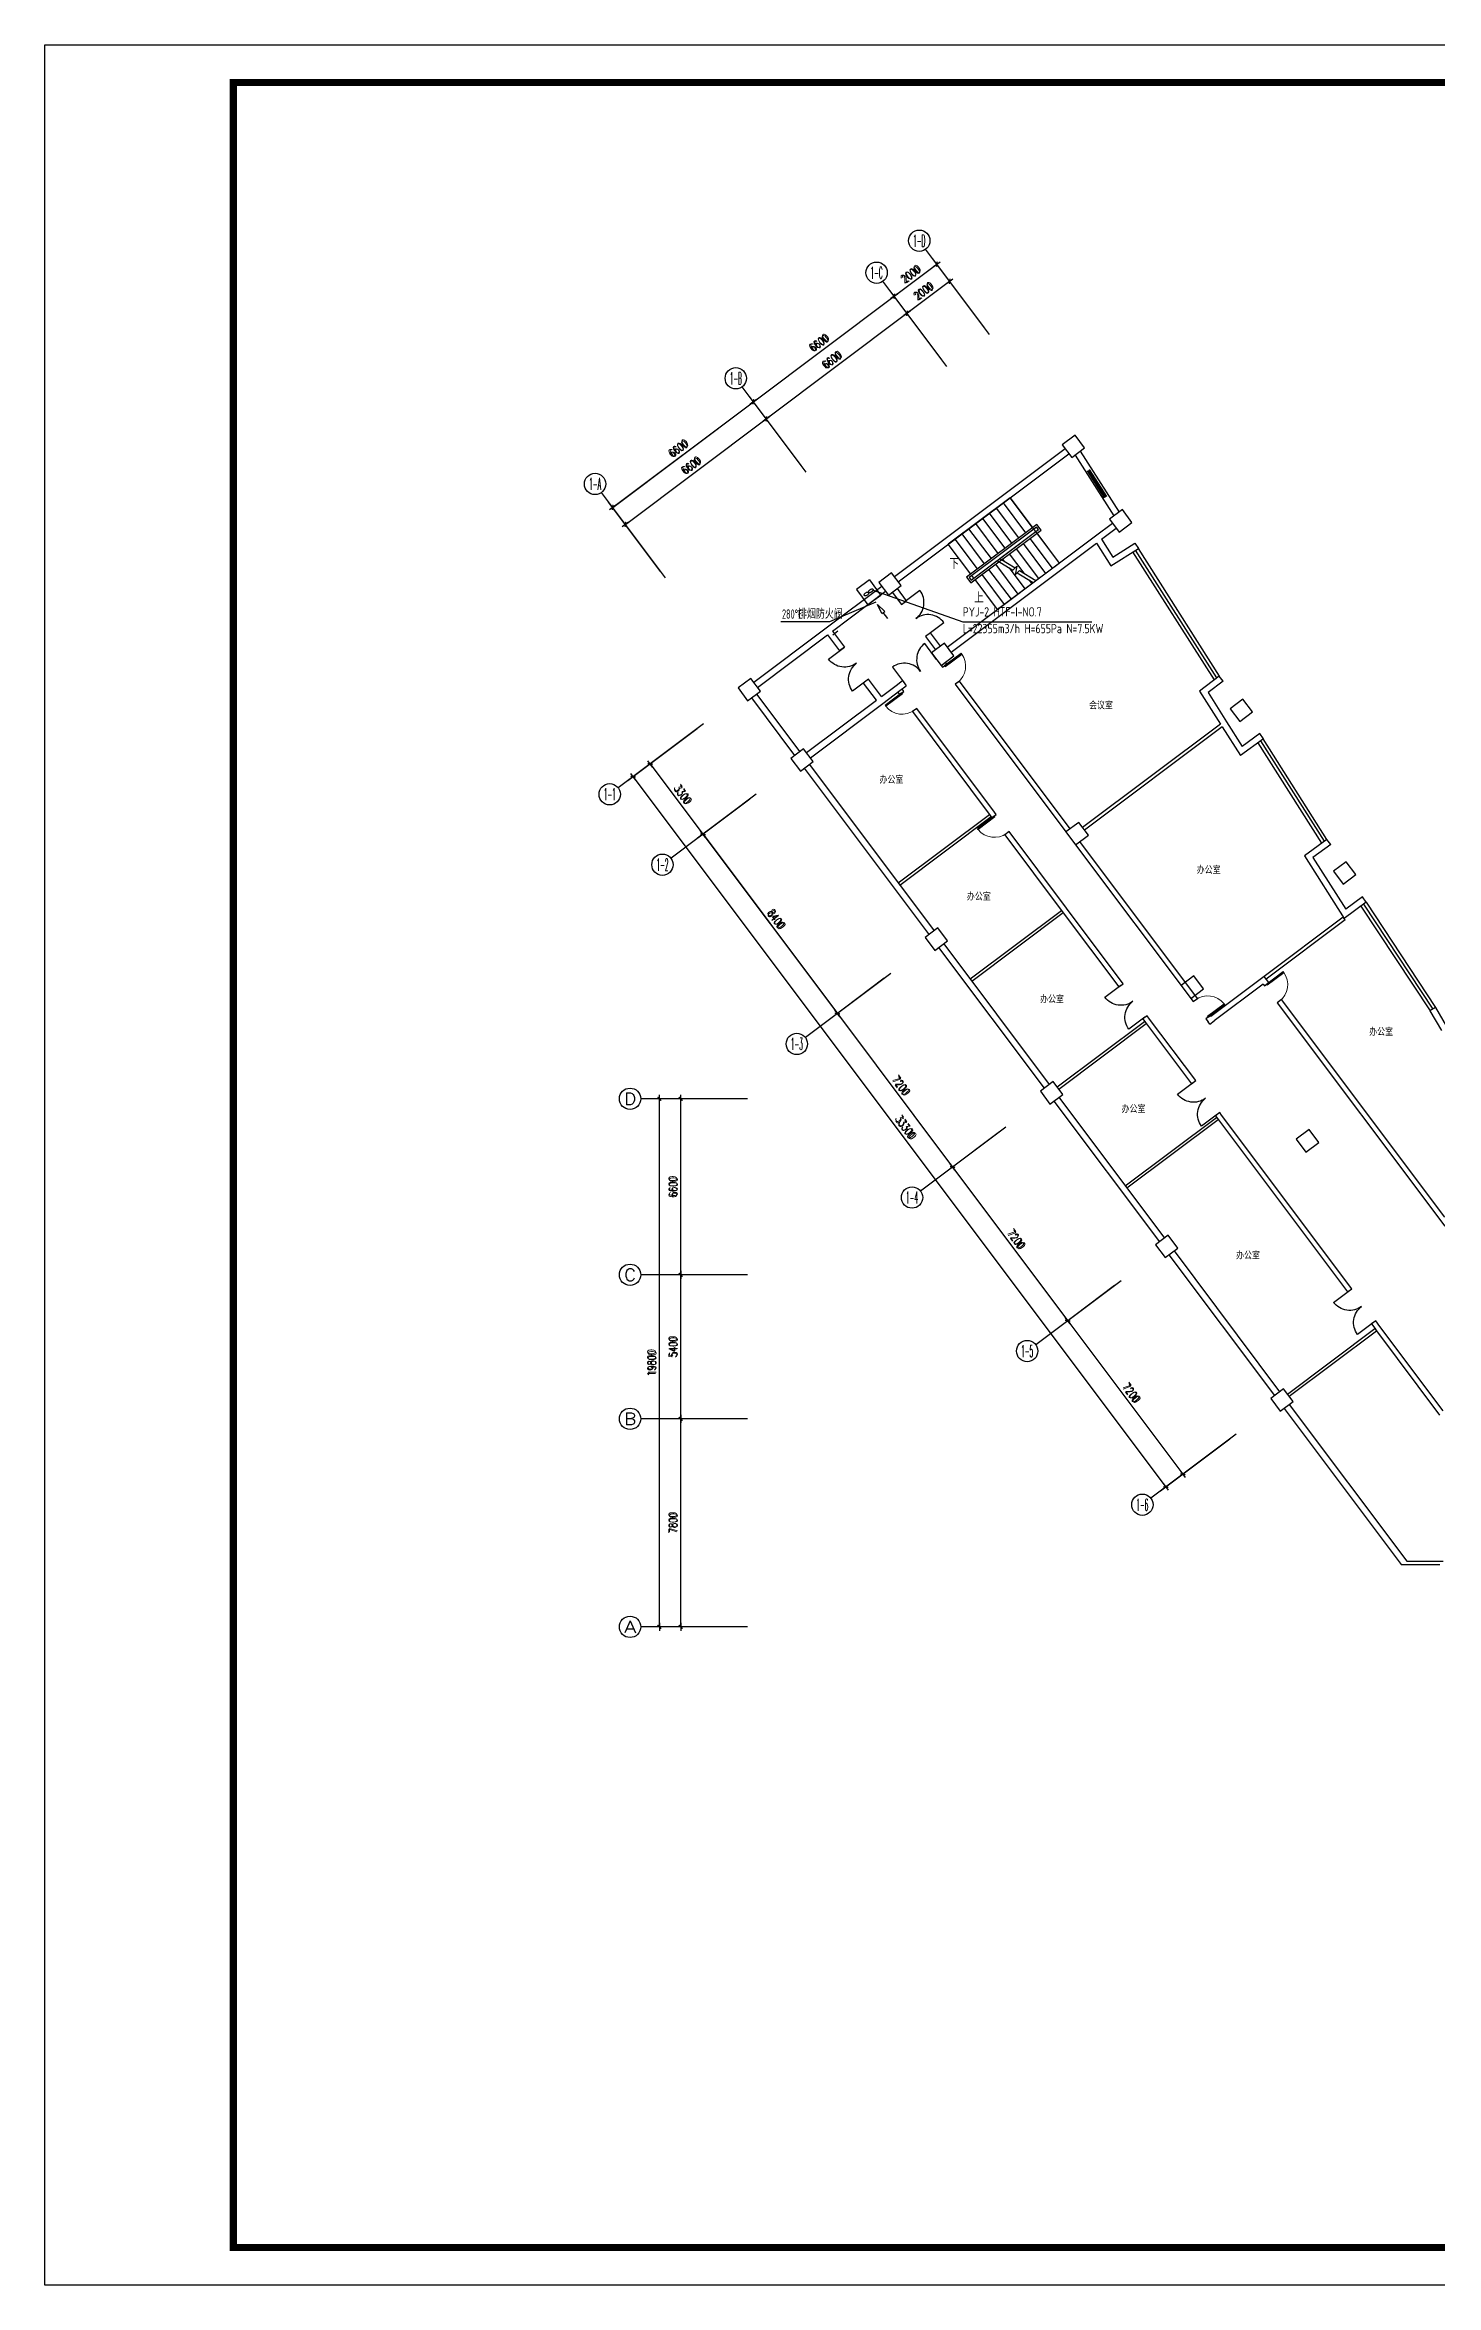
# Model space of a CAD drawing. Extents: x -149393 to 1177518, y -366685 to 296590.
# Drawn here: x 232648 to 284842, y -366143 to -282135 of the extents above; entities that cross this region are included whole.
import ezdxf
from ezdxf.enums import TextEntityAlignment as Align

# ---------------------------------------------------------------- set-up
doc = ezdxf.new("R2010")
doc.units = 0
doc.header["$LTSCALE"] = 1000
doc.header["$MEASUREMENT"] = 0
doc.layers.get('0').update_dxf_attribs({"linetype": 'CONTINUOUS'})
doc.layers.get('Defpoints').update_dxf_attribs({"linetype": 'CONTINUOUS'})
for name, color, linetype in [('AXIS', 3, 'CONTINUOUS'), ('AXIS_TEXT', 7, 'CONTINUOUS'), ('COLUMN', 9, 'CONTINUOUS'), ('PUB_TEXT', 7, 'CONTINUOUS'), ('PUB_TITLE', 253, 'CONTINUOUS'), ('STAIR', 2, 'CONTINUOUS'), ('TEL_SYMB', 3, 'CONTINUOUS'), ('TEL_TEXT', 7, 'CONTINUOUS'), ('TH_TEXT', 7, 'CONTINUOUS'), ('WALL', 9, 'CONTINUOUS'), ('WALL-MOVE', 6, 'CONTINUOUS'), ('WINDOW', 4, 'CONTINUOUS'), ('通风', 3, 'CONTINUOUS')]:
    doc.layers.add(name, color=color, linetype=linetype)
doc.styles.add('_TCH_AXIS', font='COMPLEX', dxfattribs={"bigfont": 'GBCBIG'})
doc.styles.add('_TCH_DIM', font='SIMPLEX', dxfattribs={"bigfont": 'GBCBIG'})
doc.styles.add('_TCH_DIM_T3', font='SIMPLEX', dxfattribs={"width": 0.705882, "bigfont": 'GBCBIG'})
doc.styles.add('_TEL_DIM', font='', dxfattribs={"width": 0.8, "height": 3.5})
doc.styles.add('COMPLEX', font='COMPLEX')
doc.styles.add('DIM_FONT', font='SIMPLEX.shx', dxfattribs={"width": 0.8})
doc.styles.get("Standard").update_dxf_attribs({"font": 'gbenor.shx', "bigfont": 'gbcbig.shx'})
doc.styles.add('样式 1', font='TSSDENG', dxfattribs={"width": 0.8, "height": 3000, "bigfont": 'TSSDCHN'})
doc.styles.get('_TEL_DIM').set_extended_font_data('SimSun')
doc.dimstyles.new('_TCH_ARCH&&100', dxfattribs={"dimtxt": 297.5, "dimasz": 100, "dimexe": 250, "dimexo": 300, "dimgap": 126.25, "dimtad": 1, "dimdec": 0, "dimzin": 0, "dimdsep": 46, "dimtxsty": '_TCH_DIM_T3', "dimblk": 'ARCHTICK', "dimcen": 0.09, "dimclrt": 7, "dimazin": 2, "dimtfac": 1, "dimtdec": 0, "dimtix": 1, "dimtmove": 2, "dimatfit": 3, "dimfxl": 1, "dimtolj": 1, "dimtzin": 0, "dimarcsym": 0})
doc.dimstyles.new('DIMN', dxfattribs={"dimtxt": 300, "dimasz": 1, "dimexe": 250, "dimexo": 300, "dimgap": 150, "dimtad": 1, "dimdec": 0, "dimdsep": 46, "dimtxsty": 'DIM_FONT', "dimblk": '_DIMX', "dimcen": 2.5, "dimclrt": 7, "dimadec": 0, "dimazin": 0, "dimtfac": 1, "dimtdec": 0, "dimtix": 1, "dimtmove": 2, "dimatfit": 3, "dimldrblk": '_DIMX', "dimfxl": 1, "dimtolj": 1, "dimarcsym": 0})

# ---------------------------------------------------------------- blocks, each defined once
blk = doc.blocks.new('_DIMX')
blk.add_line((-150, 0), (150, 0))
at = {"const_width": 50}
blk.add_lwpolyline([(-70, -70), (70, 70)], dxfattribs=at)
blk = doc.blocks.new('_ArchTick')
at = {"color": 0, "linetype": 'ByBlock', "const_width": 0.4}
blk.add_lwpolyline([(-0.5, -0.5), (0.5, 0.5)], dxfattribs=at)
blk = doc.blocks.new('*D743')
at = {"layer": 'AXIS', "color": 0, "lineweight": -2, "transparency": 16777216}
for p, q in [((264989, -292201), (266589, -291001)), ((267909, -292761), (266439, -290801)), ((266309, -293961), (264839, -292001))]:
    blk.add_line(p, q, dxfattribs=at)
at = {"layer": 'Defpoints', "color": 0, "transparency": 16777216}
for p in [(266589, -291001), (268089, -293001), (266489, -294201)]:
    blk.add_point(p, dxfattribs=at)
at = {"layer": 'AXIS', "color": 0, "lineweight": -2, "transparency": 16777216, "xscale": 100, "yscale": 100, "zscale": 100}
for p, rotation in [((266589, -291001), 36.87000000000068), ((264989, -292201), 216.8700000000007)]:
    blk.add_blockref('_ArchTick', p, dxfattribs=dict(at, rotation=rotation))
at = {"layer": 'AXIS', "color": 7, "transparency": 16777216, "insert": (265624, -291381), "char_height": 297.5, "attachment_point": 5, "rotation": 36.87, "style": '_TCH_DIM_T3'}
blk.add_mtext('\\A1;2000', dxfattribs=at)
blk = doc.blocks.new('*D744')
at = {"layer": 'AXIS', "color": 0, "lineweight": -2, "transparency": 16777216}
for p, q in [((264509, -291561), (266109, -290361)), ((267909, -292761), (265959, -290161)), ((266309, -293961), (264359, -291361))]:
    blk.add_line(p, q, dxfattribs=at)
at = {"layer": 'Defpoints', "color": 0, "transparency": 16777216}
for p in [(266109, -290361), (268089, -293001), (266489, -294201)]:
    blk.add_point(p, dxfattribs=at)
at = {"layer": 'AXIS', "color": 0, "lineweight": -2, "transparency": 16777216, "xscale": 100, "yscale": 100, "zscale": 100}
for p, rotation in [((266109, -290361), 36.87000000000068), ((264509, -291561), 216.8700000000007)]:
    blk.add_blockref('_ArchTick', p, dxfattribs=dict(at, rotation=rotation))
at = {"layer": 'AXIS', "color": 7, "transparency": 16777216, "insert": (265144, -290741), "char_height": 297.5, "attachment_point": 5, "rotation": 36.87, "style": '_TCH_DIM_T3'}
blk.add_mtext('\\A1;2000', dxfattribs=at)
blk = doc.blocks.new('*D745')
at = {"layer": 'AXIS', "color": 0, "lineweight": -2, "transparency": 16777216}
for p, q in [((259709, -296161), (264989, -292201)), ((266309, -293961), (264839, -292001)), ((261029, -297921), (259559, -295961))]:
    blk.add_line(p, q, dxfattribs=at)
at = {"layer": 'Defpoints', "color": 0, "transparency": 16777216}
for p in [(264989, -292201), (266489, -294201), (261209, -298161)]:
    blk.add_point(p, dxfattribs=at)
at = {"layer": 'AXIS', "color": 0, "lineweight": -2, "transparency": 16777216, "xscale": 100, "yscale": 100, "zscale": 100}
for p, rotation in [((264989, -292201), 36.86999999999998), ((259709, -296161), 216.87)]:
    blk.add_blockref('_ArchTick', p, dxfattribs=dict(at, rotation=rotation))
at = {"layer": 'AXIS', "color": 7, "transparency": 16777216, "insert": (262184, -293961), "char_height": 297.5, "attachment_point": 5, "rotation": 36.87, "style": '_TCH_DIM_T3'}
blk.add_mtext('\\A1;6600', dxfattribs=at)
blk = doc.blocks.new('*D746')
at = {"layer": 'AXIS', "color": 0, "lineweight": -2, "transparency": 16777216}
for p, q in [((266309, -293961), (264359, -291361)), ((259229, -295521), (264509, -291561)), ((261029, -297921), (259079, -295321))]:
    blk.add_line(p, q, dxfattribs=at)
at = {"layer": 'Defpoints', "color": 0, "transparency": 16777216}
for p in [(264509, -291561), (266489, -294201), (261209, -298161)]:
    blk.add_point(p, dxfattribs=at)
at = {"layer": 'AXIS', "color": 0, "lineweight": -2, "transparency": 16777216, "xscale": 100, "yscale": 100, "zscale": 100}
for p, rotation in [((264509, -291561), 36.86999999999998), ((259229, -295521), 216.87)]:
    blk.add_blockref('_ArchTick', p, dxfattribs=dict(at, rotation=rotation))
at = {"layer": 'AXIS', "color": 7, "transparency": 16777216, "insert": (261704, -293321), "char_height": 297.5, "attachment_point": 5, "rotation": 36.87, "style": '_TCH_DIM_T3'}
blk.add_mtext('\\A1;6600', dxfattribs=at)
blk = doc.blocks.new('*D747')
at = {"layer": 'AXIS', "color": 0, "lineweight": -2, "transparency": 16777216}
for p, q in [((254429, -300121), (259709, -296161)), ((261029, -297921), (259559, -295961)), ((255749, -301881), (254279, -299921))]:
    blk.add_line(p, q, dxfattribs=at)
at = {"layer": 'Defpoints', "color": 0, "transparency": 16777216}
for p in [(259709, -296161), (261209, -298161), (255929, -302121)]:
    blk.add_point(p, dxfattribs=at)
at = {"layer": 'AXIS', "color": 0, "lineweight": -2, "transparency": 16777216, "xscale": 100, "yscale": 100, "zscale": 100}
for p, rotation in [((259709, -296161), 36.86999999999998), ((254429, -300121), 216.87)]:
    blk.add_blockref('_ArchTick', p, dxfattribs=dict(at, rotation=rotation))
at = {"layer": 'AXIS', "color": 7, "transparency": 16777216, "insert": (256904, -297921), "char_height": 297.5, "attachment_point": 5, "rotation": 36.87, "style": '_TCH_DIM_T3'}
blk.add_mtext('\\A1;6600', dxfattribs=at)
blk = doc.blocks.new('*D748')
at = {"layer": 'AXIS', "color": 0, "lineweight": -2, "transparency": 16777216}
for p, q in [((253949, -299481), (259229, -295521)), ((261029, -297921), (259079, -295321)), ((255749, -301881), (253799, -299281))]:
    blk.add_line(p, q, dxfattribs=at)
at = {"layer": 'Defpoints', "color": 0, "transparency": 16777216}
for p in [(259229, -295521), (261209, -298161), (255929, -302121)]:
    blk.add_point(p, dxfattribs=at)
at = {"layer": 'AXIS', "color": 0, "lineweight": -2, "transparency": 16777216, "xscale": 100, "yscale": 100, "zscale": 100}
for p, rotation in [((259229, -295521), 36.86999999999998), ((253949, -299481), 216.87)]:
    blk.add_blockref('_ArchTick', p, dxfattribs=dict(at, rotation=rotation))
at = {"layer": 'AXIS', "color": 7, "transparency": 16777216, "insert": (256424, -297281), "char_height": 297.5, "attachment_point": 5, "rotation": 36.87, "style": '_TCH_DIM_T3'}
blk.add_mtext('\\A1;6600', dxfattribs=at)
blk = doc.blocks.new('*D759')
at = {"layer": 'AXIS', "color": 0, "lineweight": -2, "transparency": 16777216}
for p, q in [((264138, -317138), (262178, -318608)), ((262378, -318458), (266698, -324218)), ((268458, -322898), (266498, -324368))]:
    blk.add_line(p, q, dxfattribs=at)
at = {"layer": 'Defpoints', "color": 0, "transparency": 16777216}
for p in [(264378, -316958), (268698, -322718), (266698, -324218)]:
    blk.add_point(p, dxfattribs=at)
at = {"layer": 'AXIS', "color": 0, "lineweight": -2, "transparency": 16777216, "xscale": 100, "yscale": 100, "zscale": 100}
for p, rotation in [((262378, -318458), 126.8700000000012), ((266698, -324218), 306.8700000000013)]:
    blk.add_blockref('_ArchTick', p, dxfattribs=dict(at, rotation=rotation))
at = {"layer": 'AXIS', "color": 7, "transparency": 16777216, "insert": (264758, -321173), "char_height": 297.5, "attachment_point": 5, "rotation": 306.87, "style": '_TCH_DIM_T3'}
blk.add_mtext('\\A1;7200', dxfattribs=at)
blk = doc.blocks.new('*D760')
at = {"layer": 'AXIS', "color": 0, "lineweight": -2, "transparency": 16777216}
for p, q in [((272778, -328658), (270818, -330128)), ((271018, -329978), (275338, -335738)), ((277098, -334418), (275138, -335888))]:
    blk.add_line(p, q, dxfattribs=at)
at = {"layer": 'Defpoints', "color": 0, "transparency": 16777216}
for p in [(273018, -328478), (277338, -334238), (275338, -335738)]:
    blk.add_point(p, dxfattribs=at)
at = {"layer": 'AXIS', "color": 0, "lineweight": -2, "transparency": 16777216, "xscale": 100, "yscale": 100, "zscale": 100}
for p, rotation in [((271018, -329978), 126.8700000000012), ((275338, -335738), 306.8700000000013)]:
    blk.add_blockref('_ArchTick', p, dxfattribs=dict(at, rotation=rotation))
at = {"layer": 'AXIS', "color": 7, "transparency": 16777216, "insert": (273398, -332693), "char_height": 297.5, "attachment_point": 5, "rotation": 306.87, "style": '_TCH_DIM_T3'}
blk.add_mtext('\\A1;7200', dxfattribs=at)
blk = doc.blocks.new('*D761')
at = {"layer": 'AXIS', "color": 0, "lineweight": -2, "transparency": 16777216}
for p, q in [((257118, -307778), (254518, -309728)), ((254718, -309578), (274698, -336218)), ((277098, -334418), (274498, -336368))]:
    blk.add_line(p, q, dxfattribs=at)
at = {"layer": 'Defpoints', "color": 0, "transparency": 16777216}
for p in [(257358, -307598), (277338, -334238), (274698, -336218)]:
    blk.add_point(p, dxfattribs=at)
at = {"layer": 'AXIS', "color": 0, "lineweight": -2, "transparency": 16777216, "xscale": 100, "yscale": 100, "zscale": 100}
for p, rotation in [((254718, -309578), 126.8700000000008), ((274698, -336218), 306.8700000000008)]:
    blk.add_blockref('_ArchTick', p, dxfattribs=dict(at, rotation=rotation))
at = {"layer": 'AXIS', "color": 7, "transparency": 16777216, "insert": (264928, -322733), "char_height": 297.5, "attachment_point": 5, "rotation": 306.87, "style": '_TCH_DIM_T3'}
blk.add_mtext('\\A1;33300', dxfattribs=at)
blk = doc.blocks.new('*D762')
at = {"layer": 'AXIS', "color": 0, "lineweight": -2, "transparency": 16777216}
for p, q in [((268458, -322898), (266498, -324368)), ((266698, -324218), (271018, -329978)), ((272778, -328658), (270818, -330128))]:
    blk.add_line(p, q, dxfattribs=at)
at = {"layer": 'Defpoints', "color": 0, "transparency": 16777216}
for p in [(268698, -322718), (273018, -328478), (271018, -329978)]:
    blk.add_point(p, dxfattribs=at)
at = {"layer": 'AXIS', "color": 0, "lineweight": -2, "transparency": 16777216, "xscale": 100, "yscale": 100, "zscale": 100}
for p, rotation in [((266698, -324218), 126.8700000000005), ((271018, -329978), 306.8700000000005)]:
    blk.add_blockref('_ArchTick', p, dxfattribs=dict(at, rotation=rotation))
at = {"layer": 'AXIS', "color": 7, "transparency": 16777216, "insert": (269078, -326933), "char_height": 297.5, "attachment_point": 5, "rotation": 306.87, "style": '_TCH_DIM_T3'}
blk.add_mtext('\\A1;7200', dxfattribs=at)
blk = doc.blocks.new('*D763')
at = {"layer": 'AXIS', "color": 0, "lineweight": -2, "transparency": 16777216}
for p, q in [((259098, -310418), (257138, -311888)), ((257338, -311738), (262378, -318458)), ((264138, -317138), (262178, -318608))]:
    blk.add_line(p, q, dxfattribs=at)
at = {"layer": 'Defpoints', "color": 0, "transparency": 16777216}
for p in [(259338, -310238), (264378, -316958), (262378, -318458)]:
    blk.add_point(p, dxfattribs=at)
at = {"layer": 'AXIS', "color": 0, "lineweight": -2, "transparency": 16777216, "xscale": 100, "yscale": 100, "zscale": 100}
for p, rotation in [((257338, -311738), 126.8700000000008), ((262378, -318458), 306.8700000000008)]:
    blk.add_blockref('_ArchTick', p, dxfattribs=dict(at, rotation=rotation))
at = {"layer": 'AXIS', "color": 7, "transparency": 16777216, "insert": (260078, -314933), "char_height": 297.5, "attachment_point": 5, "rotation": 306.87, "style": '_TCH_DIM_T3'}
blk.add_mtext('\\A1;8400', dxfattribs=at)
blk = doc.blocks.new('*D764')
at = {"layer": 'AXIS', "color": 0, "lineweight": -2, "transparency": 16777216}
for p, q in [((257118, -307778), (255158, -309248)), ((255358, -309098), (257338, -311738)), ((259098, -310418), (257138, -311888))]:
    blk.add_line(p, q, dxfattribs=at)
at = {"layer": 'Defpoints', "color": 0, "transparency": 16777216}
for p in [(257358, -307598), (259338, -310238), (257338, -311738)]:
    blk.add_point(p, dxfattribs=at)
at = {"layer": 'AXIS', "color": 0, "lineweight": -2, "transparency": 16777216, "xscale": 100, "yscale": 100, "zscale": 100}
for p, rotation in [((255358, -309098), 126.8700000000016), ((257338, -311738), 306.8700000000015)]:
    blk.add_blockref('_ArchTick', p, dxfattribs=dict(at, rotation=rotation))
at = {"layer": 'AXIS', "color": 7, "transparency": 16777216, "insert": (256568, -310253), "char_height": 297.5, "attachment_point": 5, "rotation": 306.87, "style": '_TCH_DIM_T3'}
blk.add_mtext('\\A1;3300', dxfattribs=at)
blk = doc.blocks.new('*D770')
at = {"layer": 'AXIS', "color": 0, "lineweight": -2, "transparency": 16777216}
for p, q in [((258704, -333657), (256254, -333657)), ((256504, -341457), (256504, -333657)), ((258704, -341457), (256254, -341457))]:
    blk.add_line(p, q, dxfattribs=at)
at = {"layer": 'Defpoints', "color": 0, "transparency": 16777216}
for p in [(256504, -333657), (259004, -333657), (259004, -341457)]:
    blk.add_point(p, dxfattribs=at)
at = {"layer": 'AXIS', "color": 0, "lineweight": -2, "transparency": 16777216, "xscale": 100, "yscale": 100, "zscale": 100}
for p, rotation in [((256504, -333657), 90), ((256504, -341457), 270)]:
    blk.add_blockref('_ArchTick', p, dxfattribs=dict(at, rotation=rotation))
at = {"layer": 'AXIS', "color": 7, "transparency": 16777216, "insert": (256229, -337557), "char_height": 297.5, "attachment_point": 5, "rotation": 90, "style": '_TCH_DIM_T3'}
blk.add_mtext('\\A1;7800', dxfattribs=at)
blk = doc.blocks.new('*D771')
at = {"layer": 'AXIS', "color": 0, "lineweight": -2, "transparency": 16777216}
for p, q in [((258404, -321657), (255454, -321657)), ((255704, -341457), (255704, -321657)), ((258404, -341457), (255454, -341457))]:
    blk.add_line(p, q, dxfattribs=at)
at = {"layer": 'Defpoints', "color": 0, "transparency": 16777216}
for p in [(255704, -321657), (258704, -321657), (258704, -341457)]:
    blk.add_point(p, dxfattribs=at)
at = {"layer": 'AXIS', "color": 0, "lineweight": -2, "transparency": 16777216, "xscale": 100, "yscale": 100, "zscale": 100}
for p, rotation in [((255704, -321657), 90), ((255704, -341457), 270)]:
    blk.add_blockref('_ArchTick', p, dxfattribs=dict(at, rotation=rotation))
at = {"layer": 'AXIS', "color": 7, "transparency": 16777216, "insert": (255429, -331557), "char_height": 297.5, "attachment_point": 5, "rotation": 90, "style": '_TCH_DIM_T3'}
blk.add_mtext('\\A1;19800', dxfattribs=at)
blk = doc.blocks.new('*D772')
at = {"layer": 'AXIS', "color": 0, "lineweight": -2, "transparency": 16777216}
for p, q in [((258704, -328257), (256254, -328257)), ((256504, -333657), (256504, -328257)), ((258704, -333657), (256254, -333657))]:
    blk.add_line(p, q, dxfattribs=at)
at = {"layer": 'Defpoints', "color": 0, "transparency": 16777216}
for p in [(256504, -328257), (259004, -328257), (259004, -333657)]:
    blk.add_point(p, dxfattribs=at)
at = {"layer": 'AXIS', "color": 0, "lineweight": -2, "transparency": 16777216, "xscale": 100, "yscale": 100, "zscale": 100}
for p, rotation in [((256504, -328257), 90), ((256504, -333657), 270)]:
    blk.add_blockref('_ArchTick', p, dxfattribs=dict(at, rotation=rotation))
at = {"layer": 'AXIS', "color": 7, "transparency": 16777216, "insert": (256229, -330957), "char_height": 297.5, "attachment_point": 5, "rotation": 90, "style": '_TCH_DIM_T3'}
blk.add_mtext('\\A1;5400', dxfattribs=at)
blk = doc.blocks.new('*D773')
at = {"layer": 'AXIS', "color": 0, "lineweight": -2, "transparency": 16777216}
for p, q in [((258704, -321657), (256254, -321657)), ((256504, -328257), (256504, -321657)), ((258704, -328257), (256254, -328257))]:
    blk.add_line(p, q, dxfattribs=at)
at = {"layer": 'Defpoints', "color": 0, "transparency": 16777216}
for p in [(256504, -321657), (259004, -321657), (259004, -328257)]:
    blk.add_point(p, dxfattribs=at)
at = {"layer": 'AXIS', "color": 0, "lineweight": -2, "transparency": 16777216, "xscale": 100, "yscale": 100, "zscale": 100}
for p, rotation in [((256504, -321657), 90), ((256504, -328257), 270)]:
    blk.add_blockref('_ArchTick', p, dxfattribs=dict(at, rotation=rotation))
at = {"layer": 'AXIS', "color": 7, "transparency": 16777216, "insert": (256229, -324957), "char_height": 297.5, "attachment_point": 5, "rotation": 90, "style": '_TCH_DIM_T3'}
blk.add_mtext('\\A1;6600', dxfattribs=at)
blk = doc.blocks.new('_FZHK')
blk.add_lwpolyline([(-0.5, -0.5), (0.5, -0.5), (0.5, 0.5), (-0.5, 0.5)], close=True)
blk = doc.blocks.new('_AXISO')
blk.add_circle((0, 0), 0.5)
at = {"layer": 'AXIS_TEXT', "style": 'COMPLEX', "width": 1.041667}
blk.add_attdef('A', text='', height=0.56, dxfattribs=at).set_placement((-0.25, -0.28), (0.25, -0.28), align=Align.FIT)
blk = doc.blocks.new('$TCHSYS$WIN2D')
for p, q in [((-0.5, 0.5), (0.5, 0.5)), ((0.5, 0.167), (-0.5, 0.167)), ((0.5, -0.167), (-0.5, -0.167)), ((-0.5, -0.5), (0.5, -0.5))]:
    blk.add_line(p, q)
blk = doc.blocks.new('$DorLib2D$00000001')
for p, q in [((0.45, 0.975), (0.5, 0.975)), ((0.45, 0), (0.45, 0.975)), ((0.5, 0), (0.45, 0)), ((0.5, 0), (0.5, 0.975))]:
    blk.add_line(p, q)
at = {"lineweight": 13}
blk.add_arc((0.475, 0), 0.975, 91.46928, 180, dxfattribs=at)

msp = doc.modelspace()

# ---------------------------------------------------------------- linework, layer by layer
at = {"color": 59}
for p, q in [((276520.6, -305949.3), (273466.3, -301149.1)), ((276616.9, -305877.1), (273567.5, -301084.7)), ((276713.2, -305804.9), (273668.8, -301020.3)), ((280555, -312065.3), (278161.5, -308304.4)), ((280652, -311994), (278258.4, -308233.2)), ((280742, -311927.9), (278355.3, -308162)), ((282018.8, -314427.4), (284609, -318357.3)), ((282115.4, -314355.8), (284712.4, -318296.2)), ((282217.3, -314280.3), (284810.8, -318238.1))]:
    msp.add_line(p, q, dxfattribs=at)
for p, q in [((264153.5, -303378.7), (263883.4, -303118.6)), ((264052.2, -303453.4), (263883.4, -303118.6)), ((264052.2, -303453.4), (264153.5, -303378.7)), ((264273.4, -303647.2), (264102.9, -303416.1))]:
    msp.add_line(p, q)
for points in [[(263824.2, -303038), (262085.1, -303769.4), (260264, -303769.4)], [(263716, -302581.4), (267082.9, -303766.7), (271922.8, -303766.7)]]:
    msp.add_lwpolyline(points)
at = {"layer": 'AXIS'}
for p, q in [((268089.5, -293000.8), (265689.5, -289800.8)), ((266489.5, -294200.8), (264089.5, -291000.8)), ((261209.5, -298160.9), (258809.5, -294960.9)), ((255929.5, -302120.9), (253529.5, -298920.9)), ((257358.4, -307598), (254158.4, -309998)), ((259338.4, -310238), (256138.4, -312638)), ((259338.4, -310238), (256138.4, -312638)), ((264378.4, -316957.9), (261178.4, -319357.9)), ((259003.5, -321656.9), (255003.5, -321656.9)), ((268698.4, -322717.9), (265498.4, -325117.9)), ((259003.5, -328256.9), (255003.5, -328256.9)), ((259003.5, -328256.9), (255003.5, -328256.9)), ((273018.4, -328477.9), (269818.4, -330877.9)), ((259003.5, -333656.9), (255003.5, -333656.9)), ((259003.5, -333656.9), (255003.5, -333656.9)), ((277338.4, -334237.9), (274138.4, -336637.9)), ((259003.5, -341456.9), (255003.5, -341456.9))]:
    msp.add_line(p, q, dxfattribs=at)
for centre in [(253838.4, -310238), (255818.4, -312878), (260858.4, -319597.9), (254603.5, -321656.9), (265178.4, -325357.9), (254603.5, -328256.9), (254603.5, -333656.9), (254603.5, -341456.9)]:
    msp.add_circle(centre, 400, dxfattribs=at)
at = {"layer": 'PUB_TITLE'}
msp.add_lwpolyline([(232648.3, -282134.7), (351448.3, -282134.7), (351448.3, -366143.3), (232648.3, -366143.3)], close=True, dxfattribs=at)
at = {"layer": 'PUB_TITLE', "const_width": 270.7}
msp.add_lwpolyline([(239719.7, -283549), (350034, -283549), (350034, -364729), (239719.7, -364729), (239719.7, -283549)], close=True, dxfattribs=at)
at = {"layer": 'STAIR', "color": 59}
for p, q in [((268864.4, -299118.4), (266540.7, -300861.2)), ((268670.8, -301011.8), (267831.6, -299893)), ((268928.9, -300818.1), (268089.8, -299699.3)), ((269187.1, -300624.5), (268348, -299505.7)), ((269445.3, -300430.9), (268606.2, -299312)), ((269703.5, -300237.2), (268864.4, -299118.4)), ((268864.4, -299118.4), (270700.4, -301566.4)), ((267638, -301786.3), (266798.9, -300667.5)), ((267896.2, -301592.7), (267057.1, -300473.9)), ((269861.3, -300118.9), (267222, -302098.3)), ((268154.4, -301399.1), (267315.3, -300280.2)), ((269846.9, -300219.3), (267322.4, -302112.7)), ((267379.8, -302308.7), (270019.1, -300329.2)), ((267394.2, -302208.3), (269918.7, -300314.9)), ((269746.5, -300294.6), (267422.8, -302037.4)), ((268412.6, -301205.4), (267573.5, -300086.6)), ((268475.4, -301397.3), (269818.3, -300390.2)), ((269603.1, -300641.2), (270442.2, -301760)), ((269918.7, -300314.9), (269846.9, -300219.3)), ((270019.1, -300329.2), (269861.3, -300118.9)), ((269861.3, -300447.6), (270700.4, -301566.4)), ((267379.8, -301980), (266540.7, -300861.2)), ((267494.6, -302133), (268372.6, -301474.4)), ((268372.6, -301474.4), (268961.1, -301836)), ((268475.4, -301397.3), (269050.9, -301750.9)), ((268570.3, -301415.8), (268625.8, -301489.7)), ((268828.5, -301222.2), (269374, -301949.5)), ((269086.7, -301028.5), (269925.8, -302147.3)), ((269344.9, -300834.9), (270184, -301953.7)), ((269822.3, -302224.9), (270700.4, -301566.4)), ((267222, -302098.3), (267379.8, -302308.7)), ((267322.4, -302112.7), (267394.2, -302208.3)), ((267494.6, -302133), (267422.8, -302037.4)), ((267537.6, -302190.4), (268376.7, -303309.2)), ((267795.8, -301996.7), (268634.9, -303115.5)), ((268054, -301803.1), (268893.1, -302921.9)), ((268312.2, -301609.4), (269151.3, -302728.2)), ((268376.7, -303309.2), (269719.5, -302302.1)), ((268820.9, -301749.9), (269409.5, -302534.6)), ((268961.1, -301836), (269115.9, -301689.4)), ((269115.9, -301689.4), (269051.5, -302004.4)), ((269051.5, -302004.4), (269213.6, -301850.9)), ((269123.7, -301936), (269719.5, -302302.1)), ((269213.6, -301850.9), (269822.3, -302224.9)), ((269569.2, -302209.7), (269667.6, -302341))]:
    msp.add_line(p, q, dxfattribs=at)
at = {"layer": 'TEL_SYMB', "color": 59, "elevation": 1793}
msp.add_lwpolyline([(266852.7, -301546.1, 0, 0, 0), (269879.2, -299276.2, 0, 0, 0), (270833.1, -300548, 0, 0, 0), (269513.4, -301537.7, 95.6, 0, 0), (269226.6, -301752.9, 0, 0, 0)], format="xyseb", dxfattribs=at)
at = {"layer": 'TEL_SYMB', "color": 59}
msp.add_lwpolyline([(267806.5, -302817.9, 0, 0, 0), (268681.5, -302161.7, 95.6, 0, 0), (268968.4, -301946.5, 0, 0, 0)], format="xyseb", dxfattribs=at)
at = {"layer": 'WALL', "color": 59}
for p, q in [((264520.9, -302076), (270920.9, -297276)), ((271490.7, -297373.7), (272944.4, -299658.4)), ((264664.9, -302268), (271064.9, -297468)), ((271298.1, -297518.1), (272751.9, -299802.8)), ((266500.9, -304716), (272058.3, -300548)), ((272058.3, -300548), (272697.7, -300068.4)), ((272291.2, -300673.3), (272841.7, -300260.4)), ((272291.2, -300673.3), (272716.5, -301341.7)), ((266644.9, -304908), (272098.6, -300817.7)), ((272098.6, -300817.7), (272642.9, -301673.1)), ((272642.9, -301673.1), (273668.8, -301020.3)), ((272716.5, -301341.7), (273539.9, -300817.8)), ((273539.9, -300817.8), (273668.8, -301020.3)), ((261957.6, -303998.5), (264040.9, -302436)), ((262197.6, -304118.5), (264184.9, -302628)), ((264436.9, -302664), (264781, -303122.9)), ((264973, -302978.9), (264628.9, -302520)), ((264781, -303122.9), (264973, -302978.9)), ((259240.9, -306036.1), (261957.6, -303998.5)), ((259384.9, -306228.1), (262005.6, -304262.5)), ((262005.6, -304262.5), (262457.7, -304865.3)), ((262197.6, -304118.5), (262649.7, -304721.3)), ((262205.7, -304257.2), (262397.7, -304113.2)), ((262649.7, -304721.3), (262457.7, -304865.3)), ((265873, -304178.9), (265681, -304322.9)), ((265681, -304322.9), (266056.9, -304824)), ((266248.9, -304680), (265873, -304178.9)), ((259156.9, -306624.1), (260776.9, -308784.1)), ((259348.9, -306480.1), (260968.9, -308640.1)), ((263841.6, -306710.5), (263357.7, -306065.3)), ((264033.6, -306566.5), (263549.7, -305921.3)), ((264033.6, -306566.5), (264580.9, -306156)), ((264081.6, -306830.5), (264724.9, -306348)), ((264580.9, -306156), (264820.8, -305976.1)), ((264724.9, -306348), (264964.8, -306168.1)), ((264820.8, -305976.1), (264964.8, -306168.1)), ((276705.8, -305810.4), (275962.7, -306367.7)), ((275962.7, -306367.7), (276749.6, -307604.5)), ((276849.8, -306002.4), (276284.5, -306426.4)), ((276284.5, -306426.4), (276979.5, -307518.6)), ((276849.8, -306002.4), (276705.8, -305810.4)), ((261220.9, -308676.1), (263841.6, -306710.5)), ((261364.9, -308868.1), (264081.6, -306830.5)), ((276749.6, -307604.5), (271576.9, -311484)), ((276814.3, -307706), (271648.9, -311580)), ((276814.3, -307706), (277502.9, -308788.3)), ((276979.5, -307518.6), (277567.6, -308442.9)), ((278361.8, -308157.3), (277502.9, -308788.3)), ((278219.7, -307963.8), (277567.6, -308442.9)), ((278361.8, -308157.3), (278219.7, -307963.8)), ((261328.9, -309120.1), (266008.9, -315360)), ((261136.9, -309264.1), (265816.9, -315504)), ((280742, -311927.9), (279896.1, -312549.4)), ((280884.1, -312121.3), (280219.1, -312609.9)), ((280884.1, -312121.3), (280742, -311927.9)), ((279896.1, -312549.4), (281388.4, -314894.7)), ((280219.1, -312609.9), (281452.6, -314548.4)), ((282074.3, -314087.5), (281452.6, -314548.4)), ((282217.3, -314280.3), (282074.3, -314087.5)), ((281352.4, -314846.8), (278392.8, -317072.1)), ((281424.5, -314942.7), (278465, -317168)), ((281424.5, -314942.7), (281352.4, -314846.8)), ((282217.3, -314280.3), (281388.4, -314894.7)), ((266368.9, -315840), (270328.9, -321120)), ((266176.9, -315984), (270136.9, -321264)), ((278465, -317168), (278392.8, -317072.1)), ((284810.8, -318238.1), (284604.1, -318360.1)), ((284604.1, -318360.1), (285035.4, -319090.1)), ((284810.8, -318238.1), (285228.6, -318945.2)), ((270496.9, -321744), (274456.9, -327024)), ((270688.9, -321600), (274648.9, -326880)), ((274816.9, -327504), (278776.9, -332784)), ((275008.9, -327360), (278968.9, -332640)), ((279136.9, -333264), (283526.6, -339116.9)), ((279328.9, -333120), (283736.6, -338996.9)), ((283526.6, -339116.9), (284981.6, -339116.9)), ((283736.6, -338996.9), (285101.6, -338996.9))]:
    msp.add_line(p, q, dxfattribs=at)
at = {"layer": 'WALL'}
for p, q in [((266272.9, -305412), (266319.6, -305474.3)), ((266319.6, -305474.3), (266479.6, -305354.3)), ((266479.6, -305354.3), (266432.9, -305292)), ((264644.9, -306408), (264713.4, -306499.4)), ((264713.4, -306499.4), (264873.4, -306379.4)), ((264873.4, -306379.4), (264804.9, -306288)), ((266959.6, -305994.3), (266799.6, -306114.3)), ((266799.6, -306114.3), (270952.9, -311652)), ((271112.9, -311532), (266959.6, -305994.3)), ((265353.4, -307019.4), (265193.4, -307139.4)), ((265193.4, -307139.4), (268112.9, -311032)), ((268272.9, -310912), (265353.4, -307019.4)), ((268112.9, -311032), (268177, -311117.5)), ((268177, -311117.5), (268337, -310997.5)), ((268337, -310997.5), (268272.9, -310912)), ((268817, -311637.5), (268657, -311757.5)), ((270972.9, -314512), (268817, -311637.5)), ((268657, -311757.5), (270812.9, -314632)), ((271312.9, -312132), (275723.1, -318012.3)), ((275883.1, -317892.3), (271472.9, -312012)), ((270812.9, -314632), (272934.7, -317461.1)), ((273094.7, -317341.1), (270972.9, -314512)), ((272934.7, -317461.1), (273094.7, -317341.1)), ((278392.9, -317072), (276392.9, -318572)), ((278352.9, -317352), (276512.9, -318732)), ((278352.9, -317352), (278400.9, -317416)), ((278560.9, -317296), (278392.9, -317072)), ((278400.9, -317416), (278560.9, -317296)), ((275723.1, -318012.3), (275883.1, -317892.3)), ((279040.9, -317936), (278880.9, -318056)), ((278880.9, -318056), (285161.6, -326430.3)), ((285161.6, -326096.9), (279040.9, -317936)), ((273994.7, -318541.1), (273834.7, -318661.1)), ((273834.7, -318661.1), (273932.9, -318792)), ((273932.9, -318792), (275660.5, -321095.5)), ((274092.9, -318672), (273994.7, -318541.1)), ((275820.5, -320975.5), (274092.9, -318672)), ((276363.1, -318532.3), (276203.1, -318652.3)), ((276203.1, -318652.3), (276292.9, -318772)), ((276352.9, -318852), (276292.9, -318772)), ((276352.9, -318852), (276512.9, -318732)), ((276392.9, -318572), (276363.1, -318532.3)), ((276512.9, -318732), (276512.9, -318732)), ((275660.5, -321095.5), (275820.5, -320975.5)), ((276720.5, -322175.5), (276560.5, -322295.5)), ((276560.5, -322295.5), (276632.9, -322392)), ((276632.9, -322392), (281514.4, -328900.6)), ((276792.9, -322272), (276720.5, -322175.5)), ((281674.4, -328780.6), (276792.9, -322272)), ((281514.4, -328900.6), (281674.4, -328780.6)), ((282574.4, -329980.6), (282414.4, -330100.6)), ((282414.4, -330100.6), (282572.9, -330312)), ((282732.9, -330192), (282574.4, -329980.6)), ((284981.6, -333523.6), (282572.9, -330312)), ((285106.6, -333356.9), (282732.9, -330192))]:
    msp.add_line(p, q, dxfattribs=at)
at = {"layer": 'WALL-MOVE', "color": 59}
for p, q in [((264658.9, -313560), (268082.9, -310992)), ((264718.9, -313640), (268142.9, -311072)), ((264658.9, -313560), (264718.9, -313640)), ((267358.9, -317160), (270782.9, -314592)), ((267418.9, -317240), (270842.9, -314672)), ((267358.9, -317160), (267418.9, -317240)), ((270622.9, -321212), (273902.9, -318752)), ((270682.9, -321292), (273962.9, -318832)), ((273178.9, -324920), (276602.9, -322352)), ((273238.9, -325000), (276662.9, -322432)), ((273178.9, -324920), (273238.9, -325000)), ((279262.9, -332732), (282542.9, -330272)), ((279322.9, -332812), (282602.9, -330352))]:
    msp.add_line(p, q, dxfattribs=at)
at = {"layer": 'WINDOW', "color": 59, "extrusion": (7.34766e-17, -9.79684e-17, -1)}
msp.add_lwpolyline([(-265777, -304250.9), (-266377, -303800.9, -0.4142136), (-265327, -303650.9, -0.4142136), (-265477, -302600.9), (-264877, -303050.9)], format="xyb", dxfattribs=at)
at = {"layer": 'WINDOW', "color": 59, "extrusion": (0, 0, -1)}
msp.add_lwpolyline([(-263549.7, -305921.3), (-262949.7, -306371.3, 0.4142136), (-263099.7, -305321.3, 0.4142136), (-262049.7, -305171.3), (-262649.7, -304721.3)], format="xyb", dxfattribs=at)
at = {"layer": 'WINDOW', "color": 59, "extrusion": (9.87497e-17, 7.24231e-17, -1)}
msp.add_lwpolyline([(-266102.4, -305185), (-265658.9, -304580.2, -0.4142136), (-265497.6, -305628.5, -0.4142136), (-264449.3, -305467.3), (-264892.8, -306072.1)], format="xyb", dxfattribs=at)
at = {"layer": 'WINDOW', "color": 59}
for points in [[(273914.7, -318601.1), (273314.7, -319051.1, -0.4142136), (273464.7, -318001.1, -0.4142136), (272414.7, -317851.1), (273014.7, -317401.1)], [(276640.5, -322235.5), (276040.5, -322685.5, -0.4142136), (276190.5, -321635.5, -0.4142136), (275140.5, -321485.5), (275740.5, -321035.5)], [(282494.4, -330040.6), (281894.4, -330490.6, -0.4142136), (282044.4, -329440.6, -0.4142136), (280994.4, -329290.6), (281594.4, -328840.6)]]:
    msp.add_lwpolyline(points, format="xyb", dxfattribs=at)
at = {"layer": '通风'}
for p, q in [((263580, -302199.7), (263096.7, -302555.2)), ((263580, -302199.7), (264006.6, -302779.7)), ((263096.7, -302555.2), (263523.3, -303135.2)), ((264006.6, -302779.7), (263523.3, -303135.2))]:
    msp.add_line(p, q, dxfattribs=at)
at = {"layer": '通风', "extrusion": (0, 0, -1)}
for centre, major_axis, start_param, end_param in [((263413.2, -302769.2), (-16.3, 22.2), -1.5707963, -0.8869392), ((263457.7, -302771.7), (42.9, -58.4), 2.2546534, 2.6714069), ((263413.2, -302769.2), (16.3, -22.2), 0.8869392, 1.5707963), ((263503.2, -302795), (-73.3, 99.7), -0.4701858, -0.2074741), ((263424.1, -302726), (-42.9, 58.4), 3.6117784, 4.0285319), ((263558.4, -302844.6), (-117.3, 159.5), -0.2074741, 0), ((263415.5, -302675.7), (-73.3, 99.7), 3.3490667, 3.6117784), ((263558.4, -302844.6), (117.3, -159.5), 3.1415927, 3.3490667), ((263384.6, -302608.2), (117.3, -159.5), 0, 0.2074741), ((263527.5, -302777.1), (73.3, -99.7), 3.3490667, 3.6117784), ((263384.6, -302608.2), (-117.3, 159.5), 2.9341186, 3.1415927), ((263518.9, -302726.7), (-42.9, 58.4), 0.4701858, 0.8869392), ((263439.8, -302657.8), (73.3, -99.7), -0.4701858, -0.2074741), ((263529.7, -302683.6), (16.3, -22.2), 4.0285319, 4.712389), ((263574.4, -302650.7), (-16.3, 22.2), -1.5707963, -0.8869392), ((263618.8, -302653.2), (42.9, -58.4), 2.2546534, 2.6714069), ((263485.3, -302681), (42.9, -58.4), -0.8869392, -0.4701858), ((263529.7, -302683.6), (16.3, -22.2), 4.712389, 5.3962461), ((263574.4, -302650.7), (-16.3, 22.2), 4.0285319, 4.712389), ((263664.3, -302676.5), (-73.3, 99.7), -0.4701858, -0.2074741), ((263585.2, -302607.5), (-42.9, 58.4), 3.6117784, 4.0285319), ((263719.5, -302726), (-117.3, 159.5), -0.2074741, 0), ((263576.6, -302557.2), (-73.3, 99.7), 3.3490667, 3.6117784), ((263719.5, -302726), (117.3, -159.5), 3.1415927, 3.3490667), ((263545.7, -302489.7), (117.3, -159.5), 0, 0.2074741), ((263688.6, -302658.6), (73.3, -99.7), 3.3490667, 3.6117784), ((263545.7, -302489.7), (-117.3, 159.5), 2.9341186, 3.1415927), ((263680, -302608.2), (-42.9, 58.4), 0.4701858, 0.8869392), ((263600.9, -302539.3), (73.3, -99.7), -0.4701858, -0.2074741), ((263690.9, -302565), (16.3, -22.2), 4.0285319, 4.712389), ((263646.4, -302562.5), (42.9, -58.4), -0.8869392, -0.4701858), ((263690.9, -302565), (-16.3, 22.2), 1.5707963, 2.2546534)]:
    msp.add_ellipse(centre, major_axis=major_axis, ratio=0.9861111, start_param=start_param, end_param=end_param, dxfattribs=at)
at = {"layer": '通风'}
for centre, major_axis, start_param, end_param in [((263545.7, -302489.7), (117.3, -159.5), -0.2074741, 0), ((263545.7, -302489.7), (-117.3, 159.5), 3.1415927, 3.3490667), ((263600.9, -302539.3), (-73.3, 99.7), 3.3490667, 3.6117784)]:
    msp.add_ellipse(centre, major_axis=major_axis, ratio=0.9861111, start_param=start_param, end_param=end_param, dxfattribs=at)
msp.add_point((263540.7, -302675.5), dxfattribs=at)

# ---------------------------------------------------------------- block references
at = {"layer": 'AXIS'}
ref = msp.add_blockref('_AXISO', (265449.5, -289480.8), dxfattribs=dict(at, xscale=800, yscale=800, zscale=800))
ref.add_attrib('A', '1-D', dxfattribs={"layer": 'AXIS_TEXT', "height": 452.55, "style": '_TCH_AXIS', "width": 0.362069}).set_placement((265223.2, -289707.1), (265675.7, -289707.1), align=Align.FIT)
ref = msp.add_blockref('_AXISO', (263849.5, -290680.8), dxfattribs=dict(at, xscale=800, yscale=800, zscale=800))
ref.add_attrib('A', '1-C', dxfattribs={"layer": 'AXIS_TEXT', "height": 452.55, "style": '_TCH_AXIS', "width": 0.375}).set_placement((263623.2, -290907.1), (264075.7, -290907.1), align=Align.FIT)
ref = msp.add_blockref('_AXISO', (258569.5, -294640.9), dxfattribs=dict(at, xscale=800, yscale=800, zscale=800))
ref.add_attrib('A', '1-B', dxfattribs={"layer": 'AXIS_TEXT', "height": 452.55, "style": '_TCH_AXIS', "width": 0.362069}).set_placement((258343.2, -294867.1), (258795.7, -294867.1), align=Align.FIT)
ref = msp.add_blockref('_AXISO', (253289.5, -298600.9), dxfattribs=dict(at, xscale=800, yscale=800, zscale=800))
ref.add_attrib('A', '1-A', dxfattribs={"layer": 'AXIS_TEXT', "height": 452.55, "style": '_TCH_AXIS', "width": 0.355932}).set_placement((253063.2, -298827.1), (253515.7, -298827.1), align=Align.FIT)
ref = msp.add_blockref('_AXISO', (269498.4, -331117.9), dxfattribs=dict(at, xscale=800, yscale=800, zscale=800))
ref.add_attrib('A', '1-5', dxfattribs={"layer": 'AXIS_TEXT', "height": 452.55, "style": '_TCH_AXIS', "width": 0.381818}).set_placement((269272.1, -331344.2), (269724.7, -331344.2), align=Align.FIT)
ref = msp.add_blockref('_AXISO', (273818.4, -336877.9), dxfattribs=dict(at, xscale=800, yscale=800, zscale=800))
ref.add_attrib('A', '1-6', dxfattribs={"layer": 'AXIS_TEXT', "height": 452.55, "style": '_TCH_AXIS', "width": 0.381818}).set_placement((273592.1, -337104.2), (274044.7, -337104.2), align=Align.FIT)
at = {"layer": 'COLUMN', "color": 59}
for p, xscale, yscale, zscale, rotation in [((271232.9, -297192), 600.0000000000551, 600.0000000000551, 600.0000000000551, 36.86999999999735), ((273009.7, -299984.4), 600.0000000000144, 600.0000000000144, 600.0000000000144, 306.8700000000038), ((264352.9, -302352), 599.999999999962, 599.999999999962, 599.999999999962, 36.87000000000402), ((266332.9, -304992), 599.9999999999445, 599.9999999999445, 599.9999999999445, 306.8699999999949), ((259072.9, -306312.1), 599.999999999962, 599.999999999962, 599.999999999962, 36.87000000000402), ((277532.4, -307092.4), 599.9999999999562, 599.9999999999562, 599.9999999999562, 306.869999999994), ((261052.9, -308952.1), 599.999999999962, 599.999999999962, 599.999999999962, 36.87000000000402), ((271372.9, -311712), 599.9999999999445, 599.9999999999445, 599.9999999999445, 306.8699999999949), ((281409.1, -313184.9), 599.9999999999562, 599.9999999999562, 599.9999999999562, 306.869999999994), ((266092.9, -315672), 600.0000000000464, 600.0000000000464, 600.0000000000464, 36.86999999999623), ((275692.9, -317472), 600.0000000000144, 600.0000000000144, 600.0000000000144, 306.8700000000038), ((270412.9, -321432), 599.999999999962, 599.999999999962, 599.999999999962, 36.87000000000402), ((280012.9, -323232), 600.0000000000464, 600.0000000000464, 600.0000000000464, 216.8699999999962), ((274732.9, -327192), 599.999999999962, 599.999999999962, 599.999999999962, 36.87000000000402), ((279052.9, -332952), 600.000000000026, 600.000000000026, 600.000000000026, 306.8700000000029)]:
    msp.add_blockref('_FZHK', p, dxfattribs=dict(at, xscale=xscale, yscale=yscale, zscale=zscale, rotation=rotation))
at = {"layer": 'WINDOW', "color": 59}
for name, p, xscale, yscale, zscale, rotation in [('$TCHSYS$WIN2D', (272121.3, -298588.2), -1200, -100, -1200, 302.468556140008), ('$DorLib2D$00000001', (266639.6, -305734.3), 800, -800, 800, 126.8700000000002), ('$DorLib2D$00000001', (265033.4, -306759.4), 800, 800, 800, 126.8700000000003), ('$DorLib2D$00000001', (268497, -311377.5), 800, 800, 800, 126.8700000000002), ('$DorLib2D$00000001', (276043.1, -318272.3), -800, -800, -800, 126.87), ('$DorLib2D$00000001', (278720.9, -317676), 800.0000000000001, -800, 800.0000000000001, 126.8700000000003)]:
    msp.add_blockref(name, p, dxfattribs=dict(at, xscale=xscale, yscale=yscale, zscale=zscale, rotation=rotation))

# ---------------------------------------------------------------- texts
at = {"layer": 'AXIS', "color": 7, "style": '_TCH_AXIS'}
for s, height, width, p, p2 in [('1-1', 452.55, 0.42, (253612.1, -310464.2), (254064.6, -310464.2)), ('1-2', 452.55, 0.381818, (255592.1, -313104.2), (256044.6, -313104.2)), ('1-3', 452.55, 0.381818, (260632.1, -319824.2), (261084.7, -319824.2)), ('D', 452.5, 1.235294, (254377.3, -321883.2), (254829.8, -321883.2)), ('1-4', 452.55, 0.368421, (264952.1, -325584.2), (265404.7, -325584.2)), ('C', 452.5, 1.4, (254377.3, -328483.2), (254829.8, -328483.2)), ('B', 452.5, 1.235294, (254377.3, -333883.2), (254829.8, -333883.2)), ('A', 452.5, 1.166667, (254377.3, -341683.2), (254829.8, -341683.2))]:
    msp.add_text(s, height=height, dxfattribs=dict(at, width=width)).set_placement(p, p2, align=Align.FIT)
at = {"layer": 'PUB_TEXT', "style": '样式 1', "width": 0.8}
for s, p in [('PYJ-2 HTF-I-NO.7  ', (267082.9, -303572.6)), ('L=22355m3/h H=655Pa N=7.5KW', (267082.9, -304198.9))]:
    msp.add_text(s, height=350, dxfattribs=at).set_placement(p)
at = {"layer": 'TEL_TEXT', "color": 59, "style": '_TCH_DIM'}
for s, p in [('下', (266577.9, -301791.1, 1793)), ('上', (267509.5, -303062.9))]:
    msp.add_text(s, height=403.5, dxfattribs=at).set_placement(p)
at = {"layer": 'TEL_TEXT', "color": 59, "style": '_TEL_DIM', "width": 0.8}
for s, p in [('会议室', (271821.6, -307023.3)), ('办公室', (263960.5, -309810)), ('办公室', (275861.2, -313195.7)), ('办公室', (267238, -314191.8)), ('办公室', (269984.1, -318042.4)), ('办公室', (282327, -319263.9)), ('办公室', (273040.2, -322158.6)), ('办公室', (277336.4, -327646.9))]:
    msp.add_text(s, height=265.82, dxfattribs=at).set_placement(p)
at = {"layer": 'TH_TEXT', "width": 0.6}
msp.add_text('280%%dC', height=350, dxfattribs=at).set_placement((260301.7, -303655.3))
at = {"layer": 'TH_TEXT'}
msp.add_text('排烟防火阀', height=337.59, dxfattribs=at).set_placement((260896.7, -303655.3))

# ---------------------------------------------------------------- dimensions: what is measured, and where the dimension line sits
at = {"layer": 'AXIS'}
for p1, p2, distance in [((266489.5, -294200.8), (268089.5, -293000.8), 3300), ((261209.5, -298160.9), (266489.5, -294200.8), 3300), ((266489.5, -294200.8), (268089.5, -293000.8), 2500), ((261209.5, -298160.9), (266489.5, -294200.8), 2500), ((255929.5, -302120.9), (261209.5, -298160.9), 3300), ((255929.5, -302120.9), (261209.5, -298160.9), 2500), ((257358.4, -307598), (277338.4, -334237.9), -3300), ((257358.4, -307598), (259338.4, -310238), -2500), ((259338.4, -310238), (264378.4, -316957.9), -2500), ((264378.4, -316957.9), (268698.4, -322717.9), -2500), ((258703.5, -341456.9), (258703.5, -321656.9), 3000), ((259003.5, -328256.9), (259003.5, -321656.9), 2500), ((268698.4, -322717.9), (273018.4, -328477.9), -2500), ((259003.5, -333656.9), (259003.5, -328256.9), 2500), ((273018.4, -328477.9), (277338.4, -334237.9), -2500), ((259003.5, -341456.9), (259003.5, -333656.9), 2500)]:
    msp.add_aligned_dim(p1=p1, p2=p2, distance=distance, dimstyle='DIMN', dxfattribs=at).render()
for p1, p2, distance, picture, middle in [((266489.5, -294200.8), (268089.5, -293000.8), 3300, '*D744', (265144.5, -290740.8)), ((261209.5, -298160.9), (266489.5, -294200.8), 3300, '*D746', (261704.5, -293320.9)), ((266489.5, -294200.8), (268089.5, -293000.8), 2500, '*D743', (265624.5, -291380.8)), ((261209.5, -298160.9), (266489.5, -294200.8), 2500, '*D745', (262184.5, -293960.9)), ((255929.5, -302120.9), (261209.5, -298160.9), 3300, '*D748', (256424.5, -297280.9)), ((255929.5, -302120.9), (261209.5, -298160.9), 2500, '*D747', (256904.5, -297920.9)), ((257358.4, -307598), (277338.4, -334237.9), -3300, '*D761', (264928.4, -322732.9)), ((257358.4, -307598), (259338.4, -310238), -2500, '*D764', (256568.4, -310253)), ((259338.4, -310238), (264378.4, -316957.9), -2500, '*D763', (260078.4, -314932.9)), ((264378.4, -316957.9), (268698.4, -322717.9), -2500, '*D759', (264758.4, -321172.9)), ((258703.5, -341456.9), (258703.5, -321656.9), 3000, '*D771', (255428.5, -331556.9)), ((259003.5, -328256.9), (259003.5, -321656.9), 2500, '*D773', (256228.5, -324956.9)), ((268698.4, -322717.9), (273018.4, -328477.9), -2500, '*D762', (269078.4, -326932.9)), ((259003.5, -333656.9), (259003.5, -328256.9), 2500, '*D772', (256228.5, -330956.9)), ((273018.4, -328477.9), (277338.4, -334237.9), -2500, '*D760', (273398.4, -332692.9)), ((259003.5, -341456.9), (259003.5, -333656.9), 2500, '*D770', (256228.5, -337556.9))]:
    dim = msp.add_aligned_dim(p1=p1, p2=p2, distance=distance, dimstyle='_TCH_ARCH&&100', dxfattribs=at)
    dim.commit()
    dim.dimension.update_dxf_attribs({"geometry": picture, "text_midpoint": middle})

doc.saveas('drawing.dxf')
